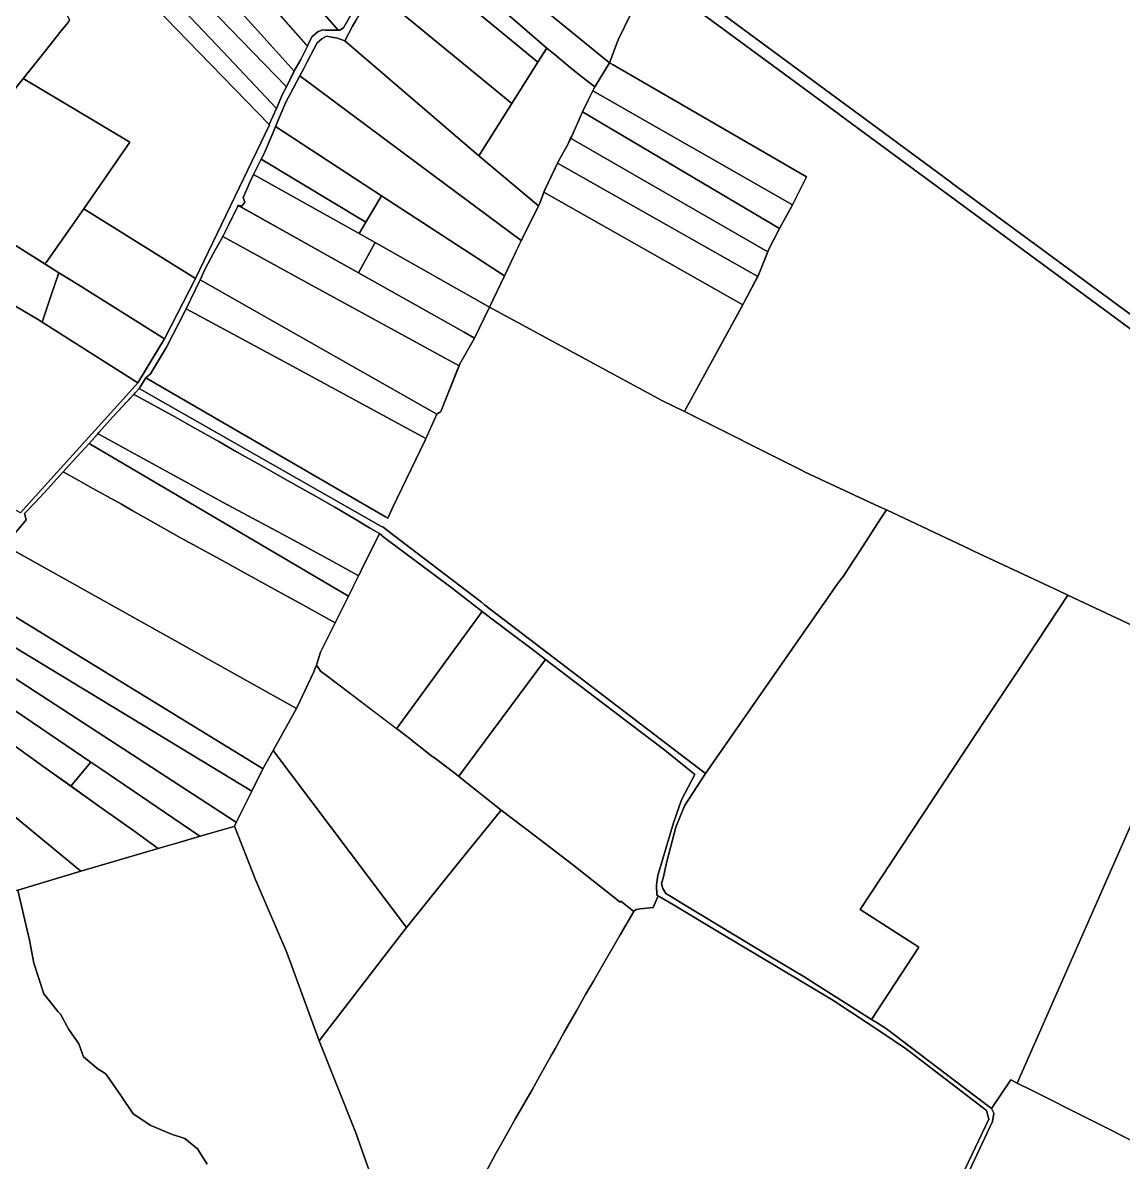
# Model space of a CAD drawing. Header units: metres. Extents: x 3 to 1005126, y 39 to 4383651.
# Drawn here: x 493081 to 493853, y 4367669 to 4368469 of the extents above; entities that cross this region are included whole.
import ezdxf

# ---------------------------------------------------------------- set-up
doc = ezdxf.new("R2010")
doc.units = ezdxf.units.M
doc.header["$MEASUREMENT"] = 0
doc.layers.add('TM_Llucmajor', color=7, linetype='Continuous')

msp = doc.modelspace()

# ---------------------------------------------------------------- linework, layer by layer
at = {"layer": 'TM_Llucmajor', "linetype": 'Continuous', "flags": 128}
for points in [[(493861.26, 4368262), (493733.48, 4368356.2), (493732.03, 4368357.27), (493666.98, 4368405.3), (493666.27, 4368405.83), (493532.02, 4368504.83), (493527.87, 4368507.89), (493561.05, 4368570.96), (493564.56, 4368569.1), (493694.6, 4368500.14), (493717.9, 4368542.04), (493822.85, 4368530.04), (493914.66, 4368717.27)], [(493979.51, 4368164.81), (493821.18, 4368281.45), (493654.37, 4368404.35), (493654.1, 4368404.55), (493651.29, 4368406.62), (493649.65, 4368407.83), (493572.07, 4368464.99), (493536.89, 4368490.91), (493525.93, 4368498.99), (493520.67, 4368502.87), (493383.54, 4368603.84), (493383.57, 4368603.94), (493386.01, 4368611.67), (493386.13, 4368611.73), (493525.47, 4368509.64), (493527.87, 4368507.89), (493532.02, 4368504.83), (493666.27, 4368405.83), (493666.98, 4368405.3), (493732.03, 4368357.27), (493733.48, 4368356.2), (493861.26, 4368262)], [(493536.89, 4368490.91), (493572.07, 4368464.99), (493649.65, 4368407.83), (493651.29, 4368406.62), (493654.1, 4368404.55), (493654.37, 4368404.35), (493821.18, 4368281.45), (493979.51, 4368164.81)], [(493079.46, 4368125.13), (493089.61, 4368136.68), (493153.75, 4368207.62), (493161.62, 4368216.6), (493180.68, 4368247.83), (493202.1, 4368289.64), (493254.13, 4368397.49), (493253.87, 4368397.75), (493258.92, 4368409.03), (493263.24, 4368419), (493265.89, 4368424.26), (493271.67, 4368435.87), (493272.06, 4368436.63), (493276.06, 4368443.34), (493280.63, 4368452.71), (493281.25, 4368453.99), (493283.81, 4368459.37), (493288.26, 4368462.98), (493291.4, 4368464.19), (493293.4, 4368464.09), (493295.55, 4368463.98), (493302.12, 4368463.98), (493303.41, 4368463.99), (493305.94, 4368465.69), (493314.18, 4368479.8)], [(493882.93, 4368035.26), (493814.07, 4368067.52), (493807.7, 4368070.51), (493748.11, 4368098.43), (493745.38, 4368099.73), (493686.84, 4368127.44), (493681.45, 4368129.66), (493678.43, 4368131.08), (493629.92, 4368153.82), (493627.25, 4368155.17), (493545.28, 4368196.43), (493545.97, 4368197.8), (493586.74, 4368272.58), (493597.35, 4368292.68), (493604.29, 4368310.23), (493611.93, 4368324.8), (493620.99, 4368341.5), (493630.75, 4368361.17), (493495.15, 4368439.73), (493495.15, 4368439.73), (493492.65, 4368441.06), (493498.67, 4368457.2), (493511.64, 4368484.12)], [(493112.8, 4368469.37), (493108.01, 4368463.42), (493096.7, 4368449.23), (493085.44, 4368435.15), (493084.63, 4368434.12), (493084.3, 4368433.71), (493052.08, 4368393.41), (493010.5, 4368440.59), (492988.9, 4368465.12), (492964.57, 4368442.16), (492952.85, 4368431.1), (492949.87, 4368428.29), (492937.77, 4368442.37), (492935.63, 4368444.85), (492926.9, 4368454.99), (492926.22, 4368455.72), (492918.57, 4368463.86), (492915.82, 4368466.87), (492918.68, 4368469.91)], [(493314.4, 4368470.42), (493312.24, 4368466.74), (493306.99, 4368456.55), (493306.84, 4368456.53), (493301.7, 4368458.42), (493294.12, 4368459.75), (493290.67, 4368457.97), (493287.5, 4368455.03), (493285.19, 4368450.64), (493282.84, 4368446.18), (493280.33, 4368441.42), (493278.03, 4368437.13), (493275.29, 4368431.93), (493270.95, 4368423.59), (493265.44, 4368413.49), (493258.34, 4368396.29), (493256.37, 4368391.78), (493250.36, 4368377.41), (493248.27, 4368373.47), (493243.43, 4368364.22), (493242.73, 4368362.63), (493240.77, 4368358.28), (493235.47, 4368346.53), (493236.68, 4368343.23), (493234.64, 4368340.57), (493231.88, 4368341.08), (493232.11, 4368340.95), (493224.98, 4368326.63), (493222.67, 4368322), (493221.29, 4368319.23), (493214.88, 4368307.5), (493208.8, 4368295.98), (493205.49, 4368288.73), (493194.85, 4368267.06), (493181.84, 4368241.45), (493170.46, 4368222.86), (493167.25, 4368220.07), (493162.65, 4368212.45), (493160.13, 4368209.68), (493143.97, 4368192.36), (493127.44, 4368173.81), (493113.56, 4368158.64), (493098.39, 4368141.95), (493089.74, 4368132.54), (493082.24, 4368124.88), (493083.36, 4368120.36), (493068.27, 4368102.26)], [(493052.08, 4368393.41), (493084.3, 4368433.71), (493081.3, 4368429.9), (493082.49, 4368429.26), (493132.16, 4368399.6), (493156.07, 4368385.32), (493123.69, 4368338.58), (493097.29, 4368300.96), (493096.53, 4368299.89), (493074.42, 4368313.71)], [(493701.06, 4367578.89), (493758.67, 4367699.75), (493757.04, 4367705.77), (493704.07, 4367746.53), (493700.12, 4367749.25), (493684.95, 4367759.69), (493650.06, 4367782.8), (493648.01, 4367784.02), (493626.59, 4367796.7), (493569.65, 4367830.79), (493537.38, 4367850.12), (493525.75, 4367857.01), (493525.43, 4367864.18), (493526.41, 4367870.69), (493532.26, 4367890.25), (493537.47, 4367907.62), (493543.06, 4367923.86), (493552.39, 4367941.66), (493531.28, 4367958.58), (493507.39, 4367976.81), (493477.14, 4367999.91), (493447.71, 4368022.38), (493437.32, 4368030.23), (493423.6, 4368040.61), (493403.53, 4368055.78), (493381.29, 4368072.97), (493359.37, 4368089.51), (493334.38, 4368107.95), (493331.25, 4368110.8), (493324.18, 4368114.78), (493324.18, 4368114.78), (493314.06, 4368120.75), (493299.84, 4368129.15), (493284.59, 4368137.77), (493266.72, 4368147.88), (493248.15, 4368158.39), (493231.01, 4368168.09), (493218.44, 4368175.2), (493199.48, 4368185.93), (493188.08, 4368192.31), (493178.35, 4368197.76), (493160.74, 4368207.39), (493158.94, 4368208.41), (493160.13, 4368209.68), (493162.65, 4368212.45), (493332.24, 4368115.98), (493333.81, 4368115.09), (493340.98, 4368109.61), (493402.67, 4368062.44), (493404.92, 4368060.72), (493559.84, 4367942.33), (493545.13, 4367919.52), (493539.1, 4367904.69), (493532.75, 4367880.61), (493530.15, 4367868.9), (493529.04, 4367864.99), (493529.89, 4367861.66), (493532.16, 4367858.08), (493536.14, 4367855.68), (493544.02, 4367850.93), (493604.88, 4367814.2), (493629.53, 4367799.32), (493634.3, 4367796.31), (493676.42, 4367769.66), (493680.3, 4367767.21), (493686.85, 4367763.06), (493740.42, 4367722.42), (493760.61, 4367707.1), (493762.25, 4367703.98), (493761.27, 4367697.97), (493745, 4367663.16)], [(493867.26, 4367680.46), (493788.61, 4367719.97), (493778.57, 4367725.02), (493909.83, 4368022.66)], [(493355.93, 4367573.58), (493319.06, 4367677.42), (493314.31, 4367690.81), (493313.66, 4367692.46), (493288.93, 4367754.76), (493345.34, 4367827.99), (493350.06, 4367834.11), (493385.54, 4367878.08), (493416.66, 4367916.63), (493440.71, 4367898.25), (493466.69, 4367878.4), (493499.96, 4367851.89), (493500.61, 4367852.7), (493509.59, 4367845.45), (493500.16, 4367828.99), (493486.04, 4367804.62), (493481.4, 4367796.61), (493475.72, 4367787.1), (493469.31, 4367775.74), (493460.87, 4367760.81), (493454.72, 4367749.51), (493451.46, 4367743.85), (493443.72, 4367730.09), (493438.24, 4367720.35), (493426.66, 4367700.06), (493416.38, 4367681.71), (493412.91, 4367675.52), (493405.55, 4367662)], [(493210.4, 4367668.18), (493203.6, 4367678.9), (493194.6, 4367686.12), (493185.28, 4367689.06), (493170.71, 4367695.21), (493158.44, 4367703.34), (493149.81, 4367716.19), (493139.82, 4367730.78), (493139.56, 4367731.16), (493136.19, 4367733.38), (493133.97, 4367734.85), (493123.48, 4367743.37), (493120.2, 4367752.64), (493113.37, 4367762.56), (493107.35, 4367773.3), (493106.61, 4367774.22), (493105.89, 4367775.11), (493095.8, 4367787.56), (493088.66, 4367809.12), (493085.95, 4367824.19), (493085.68, 4367825.38), (493077.57, 4367860.51), (493121.67, 4367873.86), (493176.57, 4367889.87), (493179.97, 4367890.86), (493189.72, 4367893.71), (493207.02, 4367898.75), (493228.22, 4367904.96), (493229.42, 4367905.31), (493244.48, 4367867.21), (493266.22, 4367816.75), (493288.93, 4367754.76), (493313.66, 4367692.46), (493314.31, 4367690.81), (493319.06, 4367677.42), (493356.26, 4367572.65)], [(493077.57, 4367860.51), (493085.68, 4367825.38), (493085.95, 4367824.19), (493088.66, 4367809.12), (493095.8, 4367787.56), (493105.89, 4367775.11), (493106.61, 4367774.22), (493107.35, 4367773.3), (493113.37, 4367762.56), (493120.2, 4367752.64), (493123.48, 4367743.37), (493133.97, 4367734.85), (493136.19, 4367733.38), (493139.56, 4367731.16), (493139.82, 4367730.78), (493149.81, 4367716.19), (493158.44, 4367703.34), (493170.71, 4367695.21), (493185.28, 4367689.06), (493194.6, 4367686.12), (493203.6, 4367678.9), (493210.4, 4367668.18)], [(493405.55, 4367662), (493412.91, 4367675.52), (493416.38, 4367681.71), (493426.66, 4367700.06), (493438.24, 4367720.35), (493443.72, 4367730.09), (493451.46, 4367743.85), (493454.72, 4367749.51), (493460.87, 4367760.81), (493469.31, 4367775.74), (493475.72, 4367787.1), (493481.4, 4367796.61), (493486.04, 4367804.62), (493500.16, 4367828.99), (493509.59, 4367845.45), (493509.75, 4367845.72), (493511.31, 4367846.94), (493514.05, 4367847.37), (493523.29, 4367848.25), (493526.75, 4367856.41), (493537.38, 4367850.12), (493569.65, 4367830.79), (493626.59, 4367796.7), (493648.01, 4367784.02), (493650.06, 4367782.8), (493684.95, 4367759.69), (493700.12, 4367749.25), (493704.07, 4367746.53), (493757.04, 4367705.77), (493758.67, 4367699.75), (493701.06, 4367578.89)]]:
    msp.add_lwpolyline(points, dxfattribs=at)
for points in [[(493369.32, 4368570.37), (493380.84, 4368597.49), (493511.64, 4368484.12), (493498.67, 4368457.2), (493492.65, 4368441.06), (493430.01, 4368492.31), (493402.65, 4368514.71), (493393.49, 4368522.19), (493360.78, 4368548.96), (493369.32, 4368570.37)], [(493271.67, 4368435.87), (493271.36, 4368435.25), (493254.51, 4368453.92), (493230.52, 4368480.53), (493181.58, 4368534.77), (493144.25, 4368576.16), (493145.58, 4368577.52), (493159.64, 4368591.94), (493160.1, 4368591.42), (493194.7, 4368552.67), (493218.46, 4368523.54), (493279.54, 4368453.95), (493280.63, 4368452.71), (493276.06, 4368443.34), (493272.06, 4368436.63), (493271.67, 4368435.87)], [(493132.26, 4368562.3), (493131.49, 4368563.09), (493139.92, 4368571.72), (493144.25, 4368576.16), (493181.58, 4368534.77), (493230.52, 4368480.53), (493254.51, 4368453.92), (493271.36, 4368435.25), (493265.89, 4368424.26), (493132.26, 4368562.3)], [(493123.29, 4368552.67), (493122.32, 4368553.69), (493131.49, 4368563.09), (493132.26, 4368562.3), (493265.89, 4368424.26), (493263.24, 4368419), (493258.92, 4368409.03), (493221.45, 4368448.72), (493166.63, 4368506.77), (493123.29, 4368552.67)], [(493112.7, 4368542.92), (493112.26, 4368543.38), (493122.32, 4368553.69), (493123.29, 4368552.67), (493166.63, 4368506.77), (493221.45, 4368448.72), (493258.92, 4368409.03), (493253.87, 4368397.75), (493213.14, 4368439.75), (493212.29, 4368440.62), (493158.4, 4368496.2), (493112.7, 4368542.92)], [(493325.38, 4368497.3), (493314.18, 4368479.8), (493305.94, 4368465.69), (493303.41, 4368463.99), (493302.12, 4368463.98), (493248.09, 4368526.4), (493246.48, 4368528.26), (493258.4, 4368542.85), (493269.21, 4368556.29), (493283.78, 4368540.87), (493296.49, 4368527.6), (493309.16, 4368514.28), (493315.71, 4368507.28), (493322.87, 4368499.74), (493325.38, 4368497.3)], [(493088.23, 4368518.76), (493112.26, 4368543.38), (493112.7, 4368542.92), (493158.4, 4368496.2), (493212.29, 4368440.62), (493213.14, 4368439.75), (493254.13, 4368397.49), (493202.1, 4368289.64), (493123.69, 4368338.58), (493156.07, 4368385.32), (493132.16, 4368399.6), (493082.49, 4368429.26), (493081.3, 4368429.9), (493084.3, 4368433.71), (493084.63, 4368434.12), (493085.44, 4368435.15), (493096.7, 4368449.23), (493108.01, 4368463.42), (493112.8, 4368469.37), (493113.86, 4368470.71), (493114.05, 4368470.95), (493099.06, 4368498.92), (493088.23, 4368518.76)], [(493358.67, 4368544.15), (493360.78, 4368548.96), (493393.49, 4368522.19), (493402.65, 4368514.71), (493430.01, 4368492.31), (493492.65, 4368441.06), (493482.64, 4368425.03), (493482.2, 4368424.13), (493474.13, 4368430.65), (493465.05, 4368437.87), (493455.88, 4368445.49), (493448.53, 4368451.33), (493353.96, 4368533.41), (493355.14, 4368536.1), (493356.02, 4368536.14), (493357.34, 4368535.41), (493359.76, 4368535.5), (493361.68, 4368537.97), (493361.86, 4368538.38), (493359.21, 4368541.17), (493358.57, 4368543.27), (493358.67, 4368544.15)], [(493281.25, 4368453.99), (493280.63, 4368452.71), (493279.54, 4368453.95), (493227.97, 4368512.7), (493229.32, 4368514.07), (493244.75, 4368530.27), (493302.12, 4368463.98), (493295.55, 4368463.98), (493293.4, 4368464.09), (493291.4, 4368464.19), (493288.26, 4368462.98), (493283.81, 4368459.37), (493281.25, 4368453.99)], [(493352.6, 4368531.24), (493353.96, 4368533.41), (493448.53, 4368451.33), (493448.4, 4368451.1), (493448.25, 4368450.87), (493448.07, 4368450.6), (493442.27, 4368441.5), (493346.14, 4368520.93), (493352.25, 4368530.69), (493352.39, 4368530.9), (493352.5, 4368531.09), (493352.6, 4368531.24)], [(493424.02, 4368412.62), (493327.91, 4368491.69), (493328.32, 4368492.32), (493343.51, 4368516.72), (493346.14, 4368520.93), (493442.27, 4368441.5), (493424.02, 4368412.62)], [(493326.86, 4368490.08), (493327.91, 4368491.69), (493424.02, 4368412.62), (493400.82, 4368375.87), (493306.99, 4368456.55), (493312.24, 4368466.74), (493314.4, 4368470.42), (493323.63, 4368484.8), (493326.86, 4368490.08)], [(493306.99, 4368456.55), (493400.82, 4368375.87), (493442.76, 4368340.8), (493431.28, 4368317.64), (493430.65, 4368316.31), (493368.95, 4368362.23), (493275.29, 4368431.93), (493278.03, 4368437.13), (493280.33, 4368441.42), (493282.84, 4368446.18), (493285.19, 4368450.64), (493287.5, 4368455.03), (493290.67, 4368457.97), (493294.12, 4368459.75), (493301.7, 4368458.42), (493306.84, 4368456.53), (493306.99, 4368456.55)], [(493448.4, 4368451.1), (493448.53, 4368451.33), (493455.88, 4368445.49), (493465.05, 4368437.87), (493474.13, 4368430.65), (493482.2, 4368424.13), (493482.11, 4368423.94), (493473.69, 4368406.65), (493466.04, 4368389.72), (493463.51, 4368384.18), (493456.93, 4368372.48), (493447.2, 4368351.83), (493443.67, 4368342.63), (493442.76, 4368340.8), (493400.82, 4368375.87), (493424.02, 4368412.62), (493442.27, 4368441.5), (493448.4, 4368451.1)], [(493620.99, 4368341.5), (493480.9, 4368421.45), (493482.64, 4368425.03), (493492.65, 4368441.06), (493495.15, 4368439.73), (493630.75, 4368361.17), (493620.99, 4368341.5)], [(493275.29, 4368431.93), (493368.95, 4368362.23), (493430.65, 4368316.31), (493423.11, 4368300.49), (493418.91, 4368291.69), (493332.51, 4368347.62), (493258.34, 4368396.29), (493265.44, 4368413.49), (493270.95, 4368423.59), (493275.29, 4368431.93)], [(493611.93, 4368324.8), (493473.69, 4368406.65), (493480.9, 4368421.45), (493620.99, 4368341.5), (493619.25, 4368338.29), (493611.93, 4368324.8)], [(493472.92, 4368404.93), (493473.69, 4368406.65), (493611.93, 4368324.8), (493610.96, 4368322.96), (493604.29, 4368310.23), (493603.57, 4368308.41), (493465.32, 4368388.14), (493466.04, 4368389.72), (493472.92, 4368404.93)], [(493258.34, 4368396.29), (493332.51, 4368347.62), (493321.67, 4368329.17), (493248.27, 4368373.47), (493250.36, 4368377.41), (493256.37, 4368391.78), (493258.34, 4368396.29)], [(493456.93, 4368372.48), (493463.51, 4368384.18), (493465.32, 4368388.14), (493603.57, 4368308.41), (493597.35, 4368292.68), (493596.58, 4368291.22), (493456.08, 4368370.67), (493456.93, 4368372.48)], [(493248.27, 4368373.47), (493321.67, 4368329.17), (493317, 4368321.25), (493242.73, 4368362.63), (493243.43, 4368364.22), (493248.27, 4368373.47)], [(493596.58, 4368291.22), (493586.74, 4368272.58), (493586, 4368271.23), (493446.61, 4368350.28), (493447.2, 4368351.83), (493456.08, 4368370.67), (493596.58, 4368291.22)], [(493231.88, 4368341.08), (493234.64, 4368340.57), (493236.68, 4368343.23), (493235.47, 4368346.53), (493240.77, 4368358.28), (493242.73, 4368362.63), (493317, 4368321.25), (493328.19, 4368314.93), (493316.41, 4368293.58), (493231.88, 4368341.08)], [(493586, 4368271.23), (493545.97, 4368197.8), (493545.28, 4368196.43), (493529.82, 4368203.75), (493408.32, 4368269.7), (493418.91, 4368291.69), (493423.11, 4368300.49), (493431.28, 4368317.64), (493442.76, 4368340.8), (493443.67, 4368342.63), (493446.61, 4368350.28), (493586, 4368271.23)], [(493328.19, 4368314.93), (493317, 4368321.25), (493321.67, 4368329.17), (493332.51, 4368347.62), (493418.91, 4368291.69), (493408.32, 4368269.7), (493328.19, 4368314.93)], [(493100.99, 4368278.01), (493094.56, 4368259), (493091.24, 4368261.1), (493075.75, 4368270.21), (493028.67, 4368299.04), (493041.55, 4368334.26), (493048.58, 4368329.87), (493057.53, 4368324.27), (493074.42, 4368313.71), (493106.32, 4368293.77), (493100.99, 4368278.01)], [(493180.68, 4368247.83), (493180.43, 4368247.43), (493121.84, 4368284.07), (493115.18, 4368288.23), (493106.32, 4368293.77), (493096.53, 4368299.89), (493097.29, 4368300.96), (493123.69, 4368338.58), (493202.1, 4368289.64), (493180.68, 4368247.83)], [(493232.11, 4368340.95), (493316.41, 4368293.58), (493390.56, 4368252.01), (493397.83, 4368247.94), (493387.34, 4368229.29), (493387, 4368228.43), (493278.87, 4368287.68), (493221.29, 4368319.23), (493222.67, 4368322), (493224.98, 4368326.63), (493232.11, 4368340.95)], [(493221.29, 4368319.23), (493278.87, 4368287.68), (493387, 4368228.43), (493374.16, 4368196.35), (493371.34, 4368194.56), (493205.49, 4368288.73), (493208.8, 4368295.98), (493214.88, 4368307.5), (493221.29, 4368319.23)], [(493390.56, 4368252.01), (493316.41, 4368293.58), (493328.19, 4368314.93), (493408.32, 4368269.7), (493397.83, 4368247.94), (493390.56, 4368252.01)], [(493028.67, 4368299.04), (493075.75, 4368270.21), (493091.24, 4368261.1), (493161.62, 4368216.6), (493153.75, 4368207.62), (493089.61, 4368136.68), (493079.46, 4368125.13), (493060.41, 4368135.58), (493033.63, 4368151.73), (493025.61, 4368156.3), (493025.38, 4368156.43), (493034.55, 4368170.97), (492992.58, 4368196.77), (493012.78, 4368255.57), (493028.67, 4368299.04)], [(493180.43, 4368247.43), (493161.62, 4368216.6), (493094.56, 4368259), (493100.99, 4368278.01), (493106.32, 4368293.77), (493115.18, 4368288.23), (493121.84, 4368284.07), (493180.43, 4368247.43)], [(493363.83, 4368177.5), (493267.58, 4368229.51), (493195.52, 4368268.44), (493205.49, 4368288.73), (493371.34, 4368194.56), (493363.83, 4368177.5)], [(493332.24, 4368115.98), (493162.65, 4368212.45), (493167.25, 4368220.07), (493335.42, 4368122.48), (493336.95, 4368121.59), (493340.34, 4368128.65), (493363.25, 4368176.19), (493363.48, 4368176.71), (493371.34, 4368194.56), (493374.16, 4368196.35), (493387.34, 4368229.29), (493397.83, 4368247.94), (493408.32, 4368269.7), (493529.82, 4368203.75), (493545.28, 4368196.43), (493627.25, 4368155.17), (493629.92, 4368153.82), (493678.43, 4368131.08), (493681.45, 4368129.66), (493686.84, 4368127.44), (493683.14, 4368121.71), (493667.89, 4368098.15), (493657.46, 4368082.01), (493656.74, 4368080.9), (493654.73, 4368078.27), (493652.51, 4368075.37), (493559.84, 4367942.33), (493404.92, 4368060.72), (493402.67, 4368062.44), (493340.98, 4368109.61), (493333.81, 4368115.09), (493332.24, 4368115.98)], [(493194.85, 4368267.06), (493195.52, 4368268.44), (493267.58, 4368229.51), (493363.83, 4368177.5), (493363.48, 4368176.71), (493363.25, 4368176.19), (493340.34, 4368128.65), (493336.95, 4368121.59), (493335.42, 4368122.48), (493167.25, 4368220.07), (493170.46, 4368222.86), (493181.84, 4368241.45), (493194.85, 4368267.06)], [(493324.18, 4368114.78), (493331.25, 4368110.8), (493328.31, 4368104.86), (493320.1, 4368088.31), (493316.89, 4368081.83), (493316.57, 4368081.17), (493315.78, 4368081.6), (493295.92, 4368092.58), (493262.64, 4368110.59), (493221.44, 4368132.6), (493194.49, 4368147.37), (493166.99, 4368162.45), (493133.87, 4368180.61), (493133.62, 4368180.75), (493134.58, 4368181.82), (493143.97, 4368192.36), (493158.94, 4368208.41), (493160.74, 4368207.39), (493178.35, 4368197.76), (493188.08, 4368192.31), (493199.48, 4368185.93), (493218.44, 4368175.2), (493231.01, 4368168.09), (493248.15, 4368158.39), (493266.72, 4368147.88), (493284.59, 4368137.77), (493299.84, 4368129.15), (493314.06, 4368120.75), (493324.18, 4368114.78)], [(493113.56, 4368158.64), (493127.44, 4368173.81), (493309.46, 4368066.83), (493300.39, 4368048.55), (493300.2, 4368048.15), (493277.43, 4368060.66), (493257.25, 4368071.76), (493239.17, 4368081.69), (493217.1, 4368093.83), (493192.12, 4368107.56), (493165.61, 4368122.49), (493157.65, 4368126.97), (493150.12, 4368131.22), (493128.07, 4368143.51), (493121.86, 4368146.97), (493109.41, 4368154.07), (493113.56, 4368158.64)], [(493295.92, 4368092.58), (493315.78, 4368081.6), (493316.57, 4368081.17), (493309.46, 4368066.83), (493127.44, 4368173.81), (493133.62, 4368180.75), (493133.87, 4368180.61), (493166.99, 4368162.45), (493194.49, 4368147.37), (493221.44, 4368132.6), (493262.64, 4368110.59), (493295.92, 4368092.58)], [(493098.39, 4368141.95), (493109.41, 4368154.07), (493121.86, 4368146.97), (493128.07, 4368143.51), (493150.12, 4368131.22), (493157.65, 4368126.97), (493165.61, 4368122.49), (493192.12, 4368107.56), (493217.1, 4368093.83), (493239.17, 4368081.69), (493257.25, 4368071.76), (493277.43, 4368060.66), (493300.2, 4368048.15), (493289.91, 4368027.41), (493287.08, 4368018.44), (493285.65, 4368015.02), (493285.1, 4368013.71), (493273.06, 4367987.83), (493068.27, 4368102.26), (493083.36, 4368120.36), (493082.24, 4368124.88), (493089.74, 4368132.54), (493098.39, 4368141.95)], [(493530.15, 4367868.9), (493532.75, 4367880.61), (493539.1, 4367904.69), (493545.13, 4367919.52), (493559.84, 4367942.33), (493652.51, 4368075.37), (493654.73, 4368078.27), (493656.74, 4368080.9), (493657.46, 4368082.01), (493667.89, 4368098.15), (493683.14, 4368121.71), (493686.84, 4368127.44), (493745.38, 4368099.73), (493748.11, 4368098.43), (493807.7, 4368070.51), (493814.07, 4368067.52), (493778.74, 4368013.97), (493756.39, 4367980.08), (493668.53, 4367846.89), (493709.65, 4367820.37), (493676.42, 4367769.66), (493634.3, 4367796.31), (493629.53, 4367799.32), (493604.88, 4367814.2), (493544.02, 4367850.93), (493536.14, 4367855.68), (493532.16, 4367858.08), (493529.89, 4367861.66), (493529.04, 4367864.99), (493530.15, 4367868.9)], [(493343.17, 4367973.75), (493293.97, 4368011), (493289.86, 4368014.12), (493289.08, 4368015.33), (493287.08, 4368018.44), (493289.91, 4368027.41), (493300.39, 4368048.55), (493309.46, 4368066.83), (493316.89, 4368081.83), (493320.1, 4368088.31), (493331.25, 4368110.8), (493334.38, 4368107.95), (493359.37, 4368089.51), (493381.29, 4368072.97), (493403.28, 4368055.98), (493343.17, 4367973.75)], [(493117.34, 4368026.64), (493038.73, 4368075.03), (493068.27, 4368102.26), (493273.06, 4367987.83), (493256.51, 4367958.33), (493249.36, 4367945.59), (493248.43, 4367946.16), (493117.34, 4368026.64)], [(493241.56, 4367929.82), (493024.38, 4368061.67), (493038.73, 4368075.03), (493117.34, 4368026.64), (493248.43, 4367946.16), (493249.36, 4367945.59), (493241.56, 4367929.82)], [(493229.54, 4367908.75), (493011.8, 4368050.34), (493012.3, 4368050.79), (493024.36, 4368061.65), (493024.38, 4368061.67), (493241.56, 4367929.82), (493241.17, 4367929.05), (493230.74, 4367907.98), (493229.54, 4367908.75)], [(493676.42, 4367769.66), (493709.65, 4367820.37), (493668.53, 4367846.89), (493756.39, 4367980.08), (493778.74, 4368013.97), (493814.07, 4368067.52), (493882.93, 4368035.26), (493909.83, 4368022.66), (493778.57, 4367725.02), (493774.12, 4367727.25), (493760.61, 4367707.1), (493740.42, 4367722.42), (493686.85, 4367763.06), (493680.3, 4367767.21), (493676.42, 4367769.66)], [(493403.53, 4368055.78), (493423.6, 4368040.61), (493437.32, 4368030.23), (493447.71, 4368022.38), (493386.84, 4367940.32), (493386.77, 4367940.24), (493383.1, 4367943.14), (493368.78, 4367953.94), (493367.98, 4367954.54), (493350.78, 4367967.99), (493344.03, 4367973.1), (493343.17, 4367973.75), (493403.28, 4368055.98), (493403.53, 4368055.78)], [(493207.02, 4367898.75), (493205.3, 4367898.25), (493204.5, 4367898.79), (493134.92, 4367946.03), (493128.64, 4367950.29), (493052.57, 4368001.94), (492999.53, 4368037.81), (493011.8, 4368050.34), (493229.54, 4367908.75), (493230.74, 4367907.98), (493229.42, 4367905.31), (493228.22, 4367904.96), (493207.02, 4367898.75)], [(493176, 4367889.71), (493121.67, 4367873.86), (493055.94, 4367927.71), (492968.34, 4368006.59), (492985.99, 4368024.28), (492986.76, 4368025.04), (493032.29, 4367992.61), (493095.06, 4367947.44), (493135.14, 4367918.93), (493157.95, 4367902.7), (493176, 4367889.71)], [(493525.75, 4367857.01), (493526.75, 4367856.41), (493523.29, 4367848.25), (493514.05, 4367847.37), (493511.31, 4367846.94), (493509.75, 4367845.72), (493509.59, 4367845.45), (493500.61, 4367852.7), (493499.96, 4367851.89), (493466.69, 4367878.4), (493440.71, 4367898.25), (493416.66, 4367916.63), (493386.77, 4367940.24), (493386.84, 4367940.32), (493447.71, 4368022.38), (493477.14, 4367999.91), (493507.39, 4367976.81), (493531.28, 4367958.58), (493552.39, 4367941.66), (493543.06, 4367923.86), (493537.47, 4367907.62), (493532.26, 4367890.25), (493526.41, 4367870.69), (493525.43, 4367864.18), (493525.75, 4367857.01)], [(493416.66, 4367916.63), (493385.54, 4367878.08), (493350.06, 4367834.11), (493256.51, 4367958.33), (493273.06, 4367987.83), (493285.1, 4368013.71), (493285.65, 4368015.02), (493287.08, 4368018.44), (493289.08, 4368015.33), (493289.86, 4368014.12), (493293.97, 4368011), (493344.03, 4367973.1), (493350.78, 4367967.99), (493367.98, 4367954.54), (493368.78, 4367953.94), (493383.1, 4367943.14), (493416.66, 4367916.63)], [(493114.84, 4367933.37), (493095.06, 4367947.44), (493039.65, 4367987.31), (493039.85, 4367987.55), (493045.65, 4367994.84), (493051.79, 4368002.47), (493052.57, 4368001.94), (493128.64, 4367950.29), (493115.72, 4367934.48), (493114.84, 4367933.37)], [(493229.47, 4367905.41), (493241.17, 4367929.05), (493249.36, 4367945.59), (493256.51, 4367958.33), (493350.06, 4367834.11), (493345.34, 4367827.99), (493288.93, 4367754.76), (493266.22, 4367816.75), (493244.48, 4367867.21), (493229.42, 4367905.31), (493229.47, 4367905.41)], [(493115.72, 4367934.48), (493128.64, 4367950.29), (493134.92, 4367946.03), (493204.5, 4367898.79), (493205.3, 4367898.25), (493189.72, 4367893.71), (493179.97, 4367890.86), (493176.57, 4367889.87), (493176, 4367889.71), (493157.95, 4367902.7), (493135.14, 4367918.93), (493114.84, 4367933.37), (493115.72, 4367934.48)], [(493036.65, 4367900.47), (493055.94, 4367927.71), (493121.67, 4367873.86), (493077.57, 4367860.51), (493075.65, 4367859.93), (493042.17, 4367892.56), (493035.58, 4367898.99), (493036.65, 4367900.47)], [(493834.41, 4367512.24), (493808.23, 4367528.85), (493762.72, 4367549.52), (493745.37, 4367556.69), (493710.48, 4367567.95), (493707.82, 4367571.75), (493704.48, 4367579.31), (493745, 4367663.16), (493761.27, 4367697.97), (493762.25, 4367703.98), (493760.61, 4367707.1), (493774.12, 4367727.25), (493778.57, 4367725.02), (493788.61, 4367719.97), (493867.26, 4367680.46), (493874.2, 4367676.97), (493866.9, 4367661.78), (493861.88, 4367644.34), (493856.77, 4367621.99), (493852.13, 4367598.27), (493834.41, 4367512.24)]]:
    msp.add_lwpolyline(points, close=True, dxfattribs=at)

doc.saveas('drawing.dxf')
